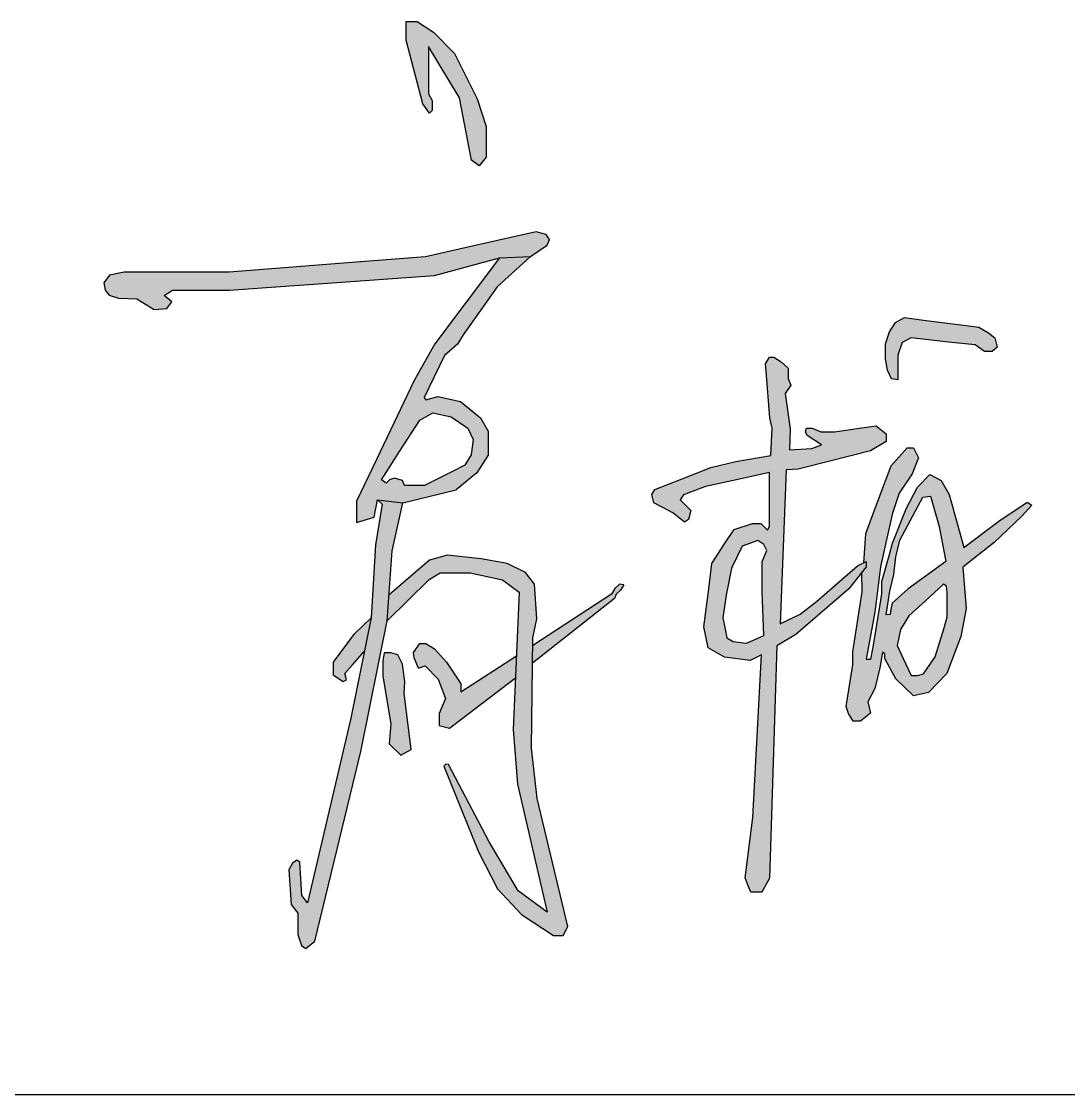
# Model space of a CAD drawing. Extents: x -417156 to 1571408, y 205758 to 1045562.
# Drawn here: x 1388673 to 1390286, y 910331 to 911983 of the extents above; entities that cross this region are included whole.
import ezdxf

# ---------------------------------------------------------------- set-up
doc = ezdxf.new("R2010")
doc.units = 0
doc.header["$LTSCALE"] = 1000
doc.header["$MEASUREMENT"] = 0
doc.layers.get('0').update_dxf_attribs({"linetype": 'CONTINUOUS'})
doc.layers.add('PUB_TITLE', color=4, linetype='CONTINUOUS')

msp = doc.modelspace()

# ---------------------------------------------------------------- hatches: boundary and pattern name
h = msp.add_hatch(color=256)
h.paths.add_polyline_path([(1389307.9, 911966), (1389282.6, 911982.6), (1389265.6, 911982.6), (1389265.6, 911954), (1389291.2, 911855.8), (1389301.4, 911841.7), (1389305.7, 911845.5), (1389305.7, 911851), (1389305.7, 911861.2), (1389300.2, 911871), (1389300.2, 911891.9), (1389300.2, 911943.9), (1389347.6, 911865.2), (1389366.3, 911769.4), (1389377.8, 911760.4), (1389388.6, 911773.8), (1389388.6, 911821.2), (1389374.9, 911863.5), (1389339.9, 911933.5)])
h.paths.add_polyline_path([(1389409.2, 911618.9), (1389457.1, 911620.9), (1389482.5, 911638.6), (1389486.5, 911647.3), (1389481.1, 911654.7), (1389465.7, 911659.1), (1389406.3, 911645.5), (1389358.6, 911634.6), (1389295.6, 911620.2), (1389169.1, 911610.4), (1388993.2, 911596.7), (1388831.3, 911596.7), (1388808.6, 911592.1), (1388800.2, 911580.6), (1388802.1, 911568.9), (1388808.4, 911561.6), (1388822.8, 911556.9), (1388850.6, 911555.7), (1388877.6, 911539.5), (1388897.1, 911540.9), (1388904.7, 911551.4), (1388892.8, 911560.9), (1388905.7, 911568.9), (1388993.7, 911568.9), (1389079.3, 911575.1), (1389137.1, 911579.3), (1389309.4, 911591.7)])
h.paths.add_polyline_path([(1389324.5, 911468.6), (1389332.1, 911475), (1389344.7, 911485.8), (1389353.1, 911500.2), (1389405.9, 911574.1), (1389457.1, 911620.9), (1389409.2, 911618.9), (1389309.8, 911486.3), (1389277.9, 911430.3), (1389220.3, 911309.6), (1389189.2, 911244.4), (1389189.2, 911211.5), (1389216.1, 911219.6), (1389221.6, 911246.2), (1389260.5, 911241.8), (1389342.4, 911261.9), (1389374.2, 911288.1), (1389391.6, 911315), (1389391.6, 911352.2), (1389380, 911372.5), (1389349.4, 911397.8), (1389314.4, 911405.7), (1389295.8, 911400.3), (1389293.3, 911403.7)])
h.paths.add_polyline_path([(1389306.6, 911380.5), (1389335, 911374.3), (1389360.7, 911356.7), (1389368.9, 911339.3), (1389365.5, 911315.5), (1389356.1, 911299.7), (1389335.7, 911289.5), (1389314.2, 911278.8), (1389294, 911268.7), (1389262.8, 911268.7), (1389259.9, 911276.1), (1389247.5, 911279.8), (1389240.1, 911277.2), (1389234.8, 911272.3), (1389227.5, 911277), (1389255.4, 911320.7), (1389286.5, 911369.2)], flags=16)
h.paths.add_polyline_path([(1389244.2, 911167.8), (1389260.5, 911241.8), (1389221.6, 911246.2), (1389228.4, 911239.8), (1389218.3, 911177.4), (1389211.5, 911064.7), (1389180.4, 910910.6), (1389113.8, 910626.5), (1389104.9, 910637.5), (1389101.9, 910688.9), (1389097.1, 910692.1), (1389090.3, 910687.3), (1389085.1, 910677), (1389088.6, 910623.7), (1389098.7, 910610.5), (1389098.7, 910577.7), (1389104.6, 910560.4), (1389111.1, 910556), (1389124.8, 910567.2), (1389195.6, 910859.2), (1389236.2, 911060)])
h.paths.add_polyline_path([(1389421.3, 911148.4), (1389380.9, 911155.7), (1389328.8, 911161.1), (1389301.4, 911153.8), (1389239.2, 911100.3), (1389236.2, 911060), (1389301.2, 911124), (1389317.7, 911133.9), (1389364.2, 911133.9), (1389413.8, 911123.1), (1389439.7, 911104.4), (1389430.2, 910892.9), (1389436.8, 910808.7), (1389482.6, 910612.1), (1389438, 910644.6), (1389393.4, 910720.4), (1389330.8, 910839.3), (1389326.9, 910839.5), (1389323.4, 910836.4), (1389377.2, 910704.9), (1389406.1, 910647.8), (1389443, 910608.1), (1389492.7, 910575.8), (1389507.1, 910575.8), (1389514.6, 910589.7), (1389467.3, 910786.9), (1389458.7, 910864.3), (1389460.8, 911034), (1389466.8, 911063.1), (1389463, 911116.6), (1389449.5, 911134.5)])
h.paths.add_polyline_path([(1389211.5, 911064.7), (1389186.2, 911040), (1389153.9, 910996.4), (1389153.9, 910976.4), (1389168.6, 910967.1), (1389173.9, 910969.5), (1389171.1, 910979.2), (1389183.1, 910992.7), (1389201.1, 911013)], flags=17)
h.paths.add_polyline_path([(1389433.8, 910972.5), (1389435.3, 911006.6), (1389349.5, 910950.9), (1389349.5, 910963.3), (1389343.9, 910972.1), (1389327.9, 910996.8), (1389309.1, 911017.3), (1389296.1, 911025.2), (1389286.5, 911025.2), (1389277.1, 911011.3), (1389278, 911003.1), (1389284.4, 910987.6), (1389294.7, 910991), (1389314.9, 910970.4), (1389326.2, 910940.7), (1389316.2, 910917.4), (1389316.2, 910899.3), (1389332.3, 910895)], flags=17)
h.paths.add_polyline_path([(1389262.3, 910948.9), (1389263.7, 910966.3), (1389259.7, 910993.4), (1389252.9, 911008), (1389242.1, 911011), (1389231.7, 911011), (1389229.6, 910998.6), (1389229.6, 910975), (1389241.9, 910901.7), (1389239.3, 910871.2), (1389257.5, 910853.6), (1389273.1, 910862.1)])
h.paths.add_polyline_path([(1389586.6, 911094.4), (1389588.8, 911101.2), (1389595.7, 911107.5), (1389600.7, 911115.7), (1389594.1, 911116.6), (1389586.8, 911109.9), (1389581.6, 911101.3), (1389460.7, 911022.2), (1389460.3, 910995)])
for color, points in [(250, [(1389307.9, 911966), (1389282.6, 911982.6), (1389265.6, 911982.6), (1389265.6, 911954), (1389291.2, 911855.8), (1389301.4, 911841.7), (1389305.7, 911845.5), (1389305.7, 911851), (1389305.7, 911861.2), (1389300.2, 911871), (1389300.2, 911891.9), (1389300.2, 911943.9), (1389347.6, 911865.2), (1389366.3, 911769.4), (1389377.8, 911760.4), (1389388.6, 911773.8), (1389388.6, 911821.2), (1389374.9, 911863.5), (1389339.9, 911933.5)]), (256, [(1388800.2, 911580.6), (1388802.1, 911568.9), (1388808.4, 911561.6), (1388822.8, 911556.9), (1388850.6, 911555.7), (1388877.6, 911539.5), (1388897.1, 911540.9), (1388904.7, 911551.4), (1388892.8, 911560.9), (1388905.7, 911568.9), (1388993.7, 911568.9), (1389079.3, 911575.1), (1389137.1, 911579.3), (1389309.4, 911591.7), (1389409.2, 911618.9), (1389457.1, 911620.9), (1389482.5, 911638.6), (1389486.5, 911647.3), (1389481.1, 911654.7), (1389465.7, 911659.1), (1389406.3, 911645.5), (1389358.6, 911634.6), (1389295.6, 911620.2), (1389169.1, 911610.4), (1388993.2, 911596.7), (1388831.3, 911596.7), (1388808.6, 911592.1)]), (250, [(1390162.1, 911503.6), (1390147.5, 911512), (1390124, 911515.1), (1390062.4, 911523.1), (1390032.9, 911527), (1390018.9, 911519.6), (1390009.9, 911504.9), (1390003.9, 911486.7), (1390003.9, 911463.4), (1390007, 911446.1), (1390013, 911432.9), (1390022.6, 911431.3), (1390022.6, 911451.6), (1390022.6, 911468.9), (1390029.3, 911488.6), (1390043.1, 911495.6), (1390100.7, 911489.3), (1390141.8, 911484.8), (1390156, 911474.9), (1390167.7, 911474.9), (1390175.5, 911481.5), (1390172.2, 911495.6)]), (256, [(1390003.9, 911463.4), (1390007, 911446.1), (1390013, 911432.9), (1390022.6, 911431.3), (1390022.6, 911451.6), (1390022.6, 911468.9), (1390029.3, 911488.6), (1390043.1, 911495.6), (1390100.7, 911489.3), (1390141.8, 911484.8), (1390156, 911474.9), (1390167.7, 911474.9), (1390175.5, 911481.5), (1390172.2, 911495.6), (1390162.1, 911503.6), (1390147.5, 911512), (1390124, 911515.1), (1390062.4, 911523.1), (1390032.9, 911527), (1390018.9, 911519.6), (1390009.9, 911504.9), (1390003.9, 911486.7)]), (256, [(1389460.7, 911022.2), (1389460.3, 910995), (1389586.6, 911094.4), (1389588.8, 911101.2), (1389595.7, 911107.5), (1389600.7, 911115.7), (1389594.1, 911116.6), (1389586.8, 911109.9), (1389581.6, 911101.3)])]:
    msp.add_hatch(color=color).paths.add_polyline_path(points)
h = msp.add_hatch(color=256)
h.paths.add_polyline_path([(1389849.1, 911410), (1389858.1, 911422.8), (1389853.6, 911433.3), (1389853.7, 911449.2), (1389842.8, 911458.8), (1389831.9, 911465.8), (1389824.9, 911465.8), (1389819, 911455.7), (1389819.9, 911444.7), (1389825.5, 911372.7), (1389829.4, 911356.9), (1389827.2, 911314.8), (1389773.2, 911305.6), (1389734.8, 911296), (1389690.6, 911278.9), (1389648.6, 911262.6), (1389643.9, 911254.5), (1389647.1, 911241.8), (1389659.6, 911235.4), (1389676.4, 911226.7), (1389694, 911212.3), (1389700.1, 911216.4), (1389703.7, 911229.9), (1389687.6, 911246.6), (1389692.4, 911254.2), (1389726.4, 911267), (1389767.2, 911275.9), (1389825.1, 911288.5), (1389825.1, 911205.4), (1389822.1, 911199.9), (1389811.5, 911209.8), (1389798.8, 911209.8), (1389770.4, 911201), (1389755.8, 911178.5), (1389736.4, 911148.3), (1389731.4, 911109.5), (1389723.9, 911050.8), (1389730.4, 911018.9), (1389755.8, 911004.1), (1389795.2, 910999), (1389812.7, 911007.8), (1389799.6, 910757.4), (1389787.7, 910664.6), (1389792.4, 910652.4), (1389796.1, 910642.5), (1389813.4, 910642.5), (1389824.9, 910664.4), (1389827, 910728.7), (1389836.5, 911021.6), (1389865.4, 911039.3), (1389947, 911109.6), (1389973.9, 911143.5), (1389974, 911151.5), (1389960.6, 911145.1), (1389897.6, 911090), (1389872.3, 911070.4), (1389841.5, 911055.5), (1389850.9, 911292.4), (1389869.4, 911293.9), (1389918.1, 911306.2), (1389980.6, 911322.1), (1390004.8, 911336.2), (1390004.8, 911347.9), (1389989.1, 911360.2), (1389963.5, 911356.6), (1389925.2, 911351.2), (1389904, 911351.2), (1389890.5, 911356.7), (1389882.2, 911356.7), (1389880.6, 911351.2), (1389883.3, 911345.2), (1389905.1, 911331.2), (1389890, 911325.7), (1389855.6, 911323.6), (1389856.9, 911355.9)])
h.paths.add_polyline_path([(1389806.9, 911183.8), (1389816.2, 911177.7), (1389821.1, 911168.4), (1389813.8, 911151.3), (1389813.8, 911105.4), (1389816.2, 911037.9), (1389795.6, 911028.7), (1389789, 911025.9), (1389769.1, 911028.7), (1389759.6, 911034), (1389756.9, 911047.2), (1389753.3, 911064.8), (1389758.5, 911099.7), (1389766.6, 911141.5), (1389782.9, 911174.9)], flags=16)
h.paths.add_polyline_path([(1390162.1, 911503.6), (1390147.5, 911512), (1390124, 911515.1), (1390062.4, 911523.1), (1390032.9, 911527), (1390018.9, 911519.6), (1390009.9, 911504.9), (1390003.9, 911486.7), (1390003.9, 911463.4), (1390007, 911446.1), (1390013, 911432.9), (1390022.6, 911431.3), (1390022.6, 911451.6), (1390022.6, 911468.9), (1390029.3, 911488.6), (1390043.1, 911495.6), (1390100.7, 911489.3), (1390141.8, 911484.8), (1390156, 911474.9), (1390167.7, 911474.9), (1390175.5, 911481.5), (1390172.2, 911495.6)])
h.paths.add_polyline_path([(1390014.3, 911226), (1390024.6, 911256.5), (1390044.8, 911286.5), (1390054.6, 911311.1), (1390047, 911326.7), (1390036.9, 911326.7), (1390011.9, 911298.1), (1389993.1, 911248.2), (1389972.7, 911194.2), (1389969.9, 911149.5), (1389974, 911151.5), (1389973.9, 911143.5), (1389967.2, 911135), (1389967.8, 911105), (1389953.5, 911012.5), (1389953.5, 910992.5), (1389943.1, 910928.4), (1389946.5, 910917.4), (1389953.9, 910906.1), (1389965.3, 910906.1), (1389980.6, 910918), (1389976.5, 910935.5), (1389987.5, 910955.9), (1389994.8, 910988.1), (1389998.9, 911012.2), (1390002.7, 911009.7), (1390002.7, 911002.6), (1390003.9, 911000.3), (1390019.4, 910971), (1390046.8, 910944.8), (1390069.8, 910950), (1390098.2, 910979.4), (1390119.6, 911036.1), (1390128.1, 911079.4), (1390122.7, 911142.8), (1390171, 911180.9), (1390213.4, 911221.4), (1390229.2, 911238.3), (1390221.9, 911243.1), (1390178.2, 911213.4), (1390124.3, 911173.2), (1390122.3, 911180.6), (1390101.9, 911254.6), (1390089.6, 911276.2), (1390072, 911285.4), (1390052.7, 911265.8), (1390035.6, 911232.8), (1390014.5, 911180), (1390009.6, 911162.3), (1389998.1, 911120.6), (1389998.1, 911101.9), (1389994.7, 911082.4), (1389984.7, 911019.7), (1389980.9, 911001.5), (1389974.1, 911001.5), (1389987.3, 911073.4), (1389996.2, 911143.6), (1390004.8, 911183)])
h.paths.add_polyline_path([(1390037.8, 911206.6), (1390049.9, 911229.3), (1390061.3, 911250.6), (1390073.2, 911252.1), (1390086.5, 911205.5), (1390096.7, 911151.6), (1390038.4, 911109.5), (1390013.8, 911087.3), (1390012.1, 911077.9), (1390010.7, 911069.9), (1390004.7, 911069.4), (1390010.2, 911105.9), (1390016.3, 911131.4), (1390019.8, 911158.9), (1390025.9, 911184.2)], flags=16)
h.paths.add_polyline_path([(1390093.1, 911116.5), (1390097.5, 911113.6), (1390098.8, 911103.4), (1390098.8, 911066.4), (1390093.8, 911049.7), (1390080.3, 911004.8), (1390062.2, 910978.8), (1390052.7, 910976.1), (1390043, 910976.1), (1390031, 911002.1), (1390021.8, 911022.1), (1390026.7, 911047), (1390039.4, 911068.1), (1390065.1, 911091.2)], flags=16)
h.paths.add_polyline_path([(1390524.5, 911722.6), (1390578.2, 911719.7), (1390603.3, 911713.4), (1390640.1, 911710.3), (1390668.7, 911707.8), (1390694.7, 911701.9), (1390739, 911697.3), (1390789.4, 911692.1), (1390852, 911692.1), (1390889, 911696), (1390903.7, 911690.3), (1390930.7, 911696), (1390940.3, 911699.5), (1390947.4, 911706.1), (1390947.4, 911713.8), (1390938.6, 911720.1), (1390930.8, 911722.8), (1390837.2, 911719.1), (1390816.6, 911718.3), (1390804.3, 911716.1), (1390657.3, 911735.6), (1390626.4, 911735.6), (1390587.6, 911747.4), (1390551.8, 911747.4), (1390527.7, 911750.1), (1390493.3, 911744.9), (1390466.8, 911734.9), (1390451.3, 911722.7), (1390437.8, 911720.9), (1390429, 911707.5), (1390422, 911696.9), (1390422, 911677.9), (1390428.4, 911668.1), (1390437.8, 911664), (1390449.5, 911666.9), (1390458.8, 911692.3), (1390476.9, 911706.5), (1390502.4, 911716.3)])
h.paths.add_polyline_path([(1390509.7, 911429.7), (1390492.4, 911447.7), (1390473.7, 911447.7), (1390468.2, 911440.1), (1390486.2, 911407.2), (1390495.2, 911394.8), (1390498.9, 911380.7), (1390504.9, 911370.2), (1390512.4, 911370.9), (1390518.2, 911376), (1390520.2, 911395)])
h.paths.add_polyline_path([(1390693.4, 911546.9), (1390707.3, 911549.5), (1390712.6, 911554.3), (1390712.9, 911560.7), (1390703.3, 911578.4), (1390691.3, 911584.7), (1390674.4, 911580), (1390666.2, 911566.5), (1390617.7, 911311.6), (1390604.4, 911172.7), (1390593.2, 911158), (1390593.2, 911136.4), (1390602, 911126.7), (1390614.5, 911130.6), (1390632.4, 911140.3), (1390661.4, 911162.1), (1390669.8, 911182.1), (1390693.6, 911212.8), (1390694.2, 911230.8), (1390701.7, 911239.2), (1390701.7, 911210.9), (1390698.4, 911181.9), (1390691.7, 911146.2), (1390688.5, 911065.8), (1390690.5, 910974.5), (1390679.3, 910979.5), (1390673.5, 910963.8), (1390684.7, 910942.7), (1390684.7, 910919.1), (1390688.3, 910902), (1390696.9, 910894.1), (1390699, 910888.1), (1390709.1, 910888.1), (1390717.6, 910891.8), (1390720.9, 910902.5), (1390720.4, 910939.1), (1390714.8, 910952.1), (1390714.8, 911008.4), (1390719.4, 911062), (1390717.6, 911139.9), (1390724.9, 911167.7), (1390726.6, 911174.3), (1390726.6, 911186.1), (1390729.2, 911220.3), (1390728.2, 911251.5), (1390737, 911287.7), (1390771, 911335.6), (1390812.4, 911382.9), (1390841.7, 911405.2), (1390854.6, 911418.4), (1390856.2, 911427.4), (1390853.9, 911439), (1390826.6, 911444.4), (1390799.7, 911444.4), (1390733.5, 911446.9), (1390704.8, 911436.3), (1390681.1, 911431.6), (1390665.9, 911431.6), (1390665.9, 911440.9)])
h.paths.add_polyline_path([(1390666.6, 911406.2), (1390714.8, 911405.4), (1390719.9, 911396.8), (1390725.2, 911396.8), (1390740.7, 911396.8), (1390729.6, 911409), (1390734.9, 911422.9), (1390805.7, 911419.4), (1390810, 911412.9), (1390787.8, 911387.8), (1390777.5, 911383.1), (1390761.8, 911367.7), (1390745.3, 911345), (1390741.3, 911345), (1390739.7, 911353.5), (1390745.8, 911360.8), (1390745.8, 911368.9), (1390733.2, 911377.5), (1390718.2, 911376.1), (1390712.4, 911361), (1390715, 911343.9), (1390711.7, 911293.3), (1390692.7, 911260.3), (1390662.1, 911207.2), (1390632.4, 911170.8), (1390626.6, 911172.4), (1390633.1, 911188.8), (1390632.2, 911211.3), (1390637.7, 911218), (1390638.2, 911238.5), (1390636.5, 911253.7), (1390645.2, 911263.8), (1390645.2, 911288.7), (1390647.8, 911325.1), (1390659.5, 911396.3)], flags=16)
h.paths.add_polyline_path([(1390502.5, 911171.3), (1390487.8, 911186.5), (1390487.8, 911202.9), (1390494.6, 911226.2), (1390496.7, 911228.8), (1390506.6, 911228.8), (1390510.9, 911239.7), (1390506.4, 911254.2), (1390498.9, 911258.7), (1390464.9, 911245.1), (1390459.8, 911229.3), (1390456.8, 911201.2), (1390460.6, 911178.2), (1390490.3, 911146.7), (1390509.3, 911136.5), (1390531.8, 911128.5), (1390559.7, 911118.6), (1390581.1, 911114.1), (1390578.7, 911105.2), (1390491.6, 910984.3), (1390452.4, 910929.9), (1390424.8, 910880.4), (1390393.4, 910824.3), (1390393.4, 910795.4), (1390399.8, 910776.2), (1390423.3, 910770.5), (1390464.1, 910770.5), (1390516, 910770.5), (1390561.6, 910770.5), (1390639.9, 910783.4), (1390666.1, 910787.8), (1390721.3, 910787.8), (1390793.9, 910787.8), (1390846.7, 910799.7), (1390899, 910799.7), (1390910.1, 910810.2), (1390915.7, 910815.6), (1390915.7, 910832.8), (1390890.9, 910832.8), (1390861.1, 910826.6), (1390818.8, 910826.6), (1390767.9, 910815.5), (1390736.4, 910818.9), (1390704.2, 910812.2), (1390660.1, 910816), (1390627.4, 910806.1), (1390558.9, 910795.9), (1390499.9, 910793.6), (1390467.6, 910797.4), (1390449.1, 910802.5), (1390430.8, 910798.5), (1390423, 910804.8), (1390423, 910820.3), (1390457.5, 910880.9), (1390493, 910943.1), (1390569.5, 911043.5), (1390595.7, 911088), (1390603.5, 911113.4), (1390595.1, 911126.5), (1390576.3, 911137.2), (1390561.2, 911145.9), (1390547.1, 911153.9), (1390525.2, 911153.9)])
h.paths.add_polyline_path([(1391080.5, 910877.2), (1391071.8, 910883.8), (1391061.2, 910883.8), (1391051.6, 910872.7), (1391051.6, 910861.6), (1391058.1, 910850.7), (1391070.7, 910850.7), (1391083.1, 910862.7)])
h = msp.add_hatch(color=250)
h.paths.add_polyline_path([(1389137.1, 911579.3), (1389309.4, 911591.7), (1389409.2, 911618.9), (1389457.1, 911620.9), (1389482.5, 911638.6), (1389486.5, 911647.3), (1389481.1, 911654.7), (1389465.7, 911659.1), (1389406.3, 911645.5), (1389358.6, 911634.6), (1389295.6, 911620.2), (1389169.1, 911610.4), (1388993.2, 911596.7), (1388831.3, 911596.7), (1388808.6, 911592.1), (1388800.2, 911580.6), (1388802.1, 911568.9), (1388808.4, 911561.6), (1388822.8, 911556.9), (1388850.6, 911555.7), (1388877.6, 911539.5), (1388897.1, 911540.9), (1388904.7, 911551.4), (1388892.8, 911560.9), (1388905.7, 911568.9), (1388993.7, 911568.9), (1389079.3, 911575.1)])
h.paths.add_polyline_path([(1389405.9, 911574.1), (1389457.1, 911620.9), (1389409.2, 911618.9), (1389309.8, 911486.3), (1389277.9, 911430.3), (1389220.3, 911309.6), (1389189.2, 911244.4), (1389189.2, 911211.5), (1389216.1, 911219.6), (1389221.6, 911246.2), (1389260.5, 911241.8), (1389342.4, 911261.9), (1389374.2, 911288.1), (1389391.6, 911315), (1389391.6, 911352.2), (1389380, 911372.5), (1389349.4, 911397.8), (1389314.4, 911405.7), (1389295.8, 911400.3), (1389293.3, 911403.7), (1389324.5, 911468.6), (1389332.1, 911475), (1389344.7, 911485.8), (1389353.1, 911500.2)])
h.paths.add_polyline_path([(1389335, 911374.3), (1389360.7, 911356.7), (1389368.9, 911339.3), (1389365.5, 911315.5), (1389356.1, 911299.7), (1389335.7, 911289.5), (1389314.2, 911278.8), (1389294, 911268.7), (1389262.8, 911268.7), (1389259.9, 911276.1), (1389247.5, 911279.8), (1389240.1, 911277.2), (1389234.8, 911272.3), (1389227.5, 911277), (1389255.4, 911320.7), (1389286.5, 911369.2), (1389306.6, 911380.5)], flags=16)
h.paths.add_polyline_path([(1389260.5, 911241.8), (1389221.6, 911246.2), (1389228.4, 911239.8), (1389218.3, 911177.4), (1389211.5, 911064.7), (1389180.4, 910910.6), (1389113.8, 910626.5), (1389104.9, 910637.5), (1389101.9, 910688.9), (1389097.1, 910692.1), (1389090.3, 910687.3), (1389085.1, 910677), (1389088.6, 910623.7), (1389098.7, 910610.5), (1389098.7, 910577.7), (1389104.6, 910560.4), (1389111.1, 910556), (1389124.8, 910567.2), (1389195.6, 910859.2), (1389236.2, 911060), (1389244.2, 911167.8)])
h.paths.add_polyline_path([(1389211.5, 911064.7), (1389186.2, 911040), (1389153.9, 910996.4), (1389153.9, 910976.4), (1389168.6, 910967.1), (1389173.9, 910969.5), (1389171.1, 910979.2), (1389183.1, 910992.7), (1389201.1, 911013)], flags=17)
h.paths.add_polyline_path([(1389421.3, 911148.4), (1389380.9, 911155.7), (1389328.8, 911161.1), (1389301.4, 911153.8), (1389239.2, 911100.3), (1389236.2, 911060), (1389301.2, 911124), (1389317.7, 911133.9), (1389364.2, 911133.9), (1389413.8, 911123.1), (1389439.7, 911104.4), (1389430.2, 910892.9), (1389436.8, 910808.7), (1389482.6, 910612.1), (1389438, 910644.6), (1389393.4, 910720.4), (1389330.8, 910839.3), (1389326.9, 910839.5), (1389323.4, 910836.4), (1389377.2, 910704.9), (1389406.1, 910647.8), (1389443, 910608.1), (1389492.7, 910575.8), (1389507.1, 910575.8), (1389514.6, 910589.7), (1389467.3, 910786.9), (1389458.7, 910864.3), (1389460.8, 911034), (1389466.8, 911063.1), (1389463, 911116.6), (1389449.5, 911134.5)])
h.paths.add_polyline_path([(1389343.9, 910972.1), (1389327.9, 910996.8), (1389309.1, 911017.3), (1389296.1, 911025.2), (1389286.5, 911025.2), (1389277.1, 911011.3), (1389278, 911003.1), (1389284.4, 910987.6), (1389294.7, 910991), (1389314.9, 910970.4), (1389326.2, 910940.7), (1389316.2, 910917.4), (1389316.2, 910899.3), (1389332.3, 910895), (1389433.8, 910972.5), (1389435.3, 911006.6), (1389349.5, 910950.9), (1389349.5, 910963.3)], flags=17)
h.paths.add_polyline_path([(1389586.6, 911094.4), (1389588.8, 911101.2), (1389595.7, 911107.5), (1389600.7, 911115.7), (1389594.1, 911116.6), (1389586.8, 911109.9), (1389581.6, 911101.3), (1389460.7, 911022.2), (1389460.3, 910995)])
h.paths.add_polyline_path([(1389263.7, 910966.3), (1389259.7, 910993.4), (1389252.9, 911008), (1389242.1, 911011), (1389231.7, 911011), (1389229.6, 910998.6), (1389229.6, 910975), (1389241.9, 910901.7), (1389239.3, 910871.2), (1389257.5, 910853.6), (1389273.1, 910862.1), (1389262.3, 910948.9)])
h = msp.add_hatch(color=256)
h.paths.add_polyline_path([(1389293.3, 911403.7), (1389324.5, 911468.6), (1389332.1, 911475), (1389344.7, 911485.8), (1389353.1, 911500.2), (1389405.9, 911574.1), (1389457.1, 911620.9), (1389409.2, 911618.9), (1389309.8, 911486.3), (1389277.9, 911430.3), (1389220.3, 911309.6), (1389189.2, 911244.4), (1389189.2, 911211.5), (1389216.1, 911219.6), (1389221.6, 911246.2), (1389260.5, 911241.8), (1389342.4, 911261.9), (1389374.2, 911288.1), (1389391.6, 911315), (1389391.6, 911352.2), (1389380, 911372.5), (1389349.4, 911397.8), (1389314.4, 911405.7), (1389295.8, 911400.3)])
h.paths.add_polyline_path([(1389306.6, 911380.5), (1389335, 911374.3), (1389360.7, 911356.7), (1389368.9, 911339.3), (1389365.5, 911315.5), (1389356.1, 911299.7), (1389335.7, 911289.5), (1389314.2, 911278.8), (1389294, 911268.7), (1389262.8, 911268.7), (1389259.9, 911276.1), (1389247.5, 911279.8), (1389240.1, 911277.2), (1389234.8, 911272.3), (1389227.5, 911277), (1389255.4, 911320.7), (1389286.5, 911369.2)], flags=16)
h.paths.add_polyline_path([(1389260.5, 911241.8), (1389221.6, 911246.2), (1389228.4, 911239.8), (1389218.3, 911177.4), (1389211.5, 911064.7), (1389180.4, 910910.6), (1389113.8, 910626.5), (1389104.9, 910637.5), (1389101.9, 910688.9), (1389097.1, 910692.1), (1389090.3, 910687.3), (1389085.1, 910677), (1389088.6, 910623.7), (1389098.7, 910610.5), (1389098.7, 910577.7), (1389104.6, 910560.4), (1389111.1, 910556), (1389124.8, 910567.2), (1389195.6, 910859.2), (1389236.2, 911060), (1389244.2, 911167.8)])
h.paths.add_polyline_path([(1389301.2, 911124), (1389317.7, 911133.9), (1389364.2, 911133.9), (1389413.8, 911123.1), (1389439.7, 911104.4), (1389430.2, 910892.9), (1389436.8, 910808.7), (1389482.6, 910612.1), (1389438, 910644.6), (1389393.4, 910720.4), (1389330.8, 910839.3), (1389326.9, 910839.5), (1389323.4, 910836.4), (1389377.2, 910704.9), (1389406.1, 910647.8), (1389443, 910608.1), (1389492.7, 910575.8), (1389507.1, 910575.8), (1389514.6, 910589.7), (1389467.3, 910786.9), (1389458.7, 910864.3), (1389460.8, 911034), (1389466.8, 911063.1), (1389463, 911116.6), (1389449.5, 911134.5), (1389421.3, 911148.4), (1389380.9, 911155.7), (1389328.8, 911161.1), (1389301.4, 911153.8), (1389239.2, 911100.3), (1389236.2, 911060)])
h.paths.add_polyline_path([(1389211.5, 911064.7), (1389186.2, 911040), (1389153.9, 910996.4), (1389153.9, 910976.4), (1389168.6, 910967.1), (1389173.9, 910969.5), (1389171.1, 910979.2), (1389183.1, 910992.7), (1389201.1, 911013)], flags=17)
h.paths.add_polyline_path([(1389262.3, 910948.9), (1389263.7, 910966.3), (1389259.7, 910993.4), (1389252.9, 911008), (1389242.1, 911011), (1389231.7, 911011), (1389229.6, 910998.6), (1389229.6, 910975), (1389241.9, 910901.7), (1389239.3, 910871.2), (1389257.5, 910853.6), (1389273.1, 910862.1)])
h.paths.add_polyline_path([(1389433.8, 910972.5), (1389435.3, 911006.6), (1389349.5, 910950.9), (1389349.5, 910963.3), (1389343.9, 910972.1), (1389327.9, 910996.8), (1389309.1, 911017.3), (1389296.1, 911025.2), (1389286.5, 911025.2), (1389277.1, 911011.3), (1389278, 911003.1), (1389284.4, 910987.6), (1389294.7, 910991), (1389314.9, 910970.4), (1389326.2, 910940.7), (1389316.2, 910917.4), (1389316.2, 910899.3), (1389332.3, 910895)], flags=17)
h = msp.add_hatch(color=256)
h.paths.add_polyline_path([(1390003.9, 911463.4), (1390007, 911446.1), (1390013, 911432.9), (1390022.6, 911431.3), (1390022.6, 911451.6), (1390022.6, 911468.9), (1390029.3, 911488.6), (1390043.1, 911495.6), (1390100.7, 911489.3), (1390141.8, 911484.8), (1390156, 911474.9), (1390167.7, 911474.9), (1390175.5, 911481.5), (1390172.2, 911495.6), (1390162.1, 911503.6), (1390147.5, 911512), (1390124, 911515.1), (1390062.4, 911523.1), (1390032.9, 911527), (1390018.9, 911519.6), (1390009.9, 911504.9), (1390003.9, 911486.7)])
h.paths.add_polyline_path([(1389953.5, 910992.5), (1389943.1, 910928.4), (1389946.5, 910917.4), (1389953.9, 910906.1), (1389965.3, 910906.1), (1389980.6, 910918), (1389976.5, 910935.5), (1389987.5, 910955.9), (1389994.8, 910988.1), (1389998.9, 911012.2), (1390002.7, 911009.7), (1390002.7, 911002.6), (1390003.9, 911000.3), (1390019.4, 910971), (1390046.8, 910944.8), (1390069.8, 910950), (1390098.2, 910979.4), (1390119.6, 911036.1), (1390128.1, 911079.4), (1390122.7, 911142.8), (1390171, 911180.9), (1390213.4, 911221.4), (1390229.2, 911238.3), (1390221.9, 911243.1), (1390178.2, 911213.4), (1390124.3, 911173.2), (1390122.3, 911180.6), (1390101.9, 911254.6), (1390089.6, 911276.2), (1390072, 911285.4), (1390052.7, 911265.8), (1390035.6, 911232.8), (1390014.5, 911180), (1390009.6, 911162.3), (1389998.1, 911120.6), (1389998.1, 911101.9), (1389994.7, 911082.4), (1389984.7, 911019.7), (1389980.9, 911001.5), (1389974.1, 911001.5), (1389987.3, 911073.4), (1389996.2, 911143.6), (1390004.8, 911183), (1390014.3, 911226), (1390024.6, 911256.5), (1390044.8, 911286.5), (1390054.6, 911311.1), (1390047, 911326.7), (1390036.9, 911326.7), (1390011.9, 911298.1), (1389993.1, 911248.2), (1389972.7, 911194.2), (1389969.9, 911149.5), (1389974, 911151.5), (1389973.9, 911143.5), (1389967.2, 911135), (1389967.8, 911105), (1389953.5, 911012.5)])
h.paths.add_polyline_path([(1390004.7, 911069.4), (1390010.2, 911105.9), (1390016.3, 911131.4), (1390019.8, 911158.9), (1390025.9, 911184.2), (1390037.8, 911206.6), (1390049.9, 911229.3), (1390061.3, 911250.6), (1390073.2, 911252.1), (1390086.5, 911205.5), (1390096.7, 911151.6), (1390038.4, 911109.5), (1390013.8, 911087.3), (1390012.1, 911077.9), (1390010.7, 911069.9)], flags=16)
h.paths.add_polyline_path([(1390021.8, 911022.1), (1390026.7, 911047), (1390039.4, 911068.1), (1390065.1, 911091.2), (1390096.7, 911119.6), (1390098.8, 911103.4), (1390098.8, 911066.4), (1390093.8, 911049.7), (1390080.3, 911004.8), (1390060.3, 910976.1), (1390043, 910976.1), (1390031, 911002.1)], flags=16)
h = msp.add_hatch(color=250)
h.paths.add_polyline_path([(1389849.1, 911410), (1389858.1, 911422.8), (1389853.6, 911433.3), (1389853.7, 911449.2), (1389842.8, 911458.8), (1389831.9, 911465.8), (1389824.9, 911465.8), (1389819, 911455.7), (1389819.9, 911444.7), (1389825.5, 911372.7), (1389829.4, 911356.9), (1389827.2, 911314.8), (1389773.2, 911305.6), (1389734.8, 911296), (1389690.6, 911278.9), (1389648.6, 911262.6), (1389643.9, 911254.5), (1389647.1, 911241.8), (1389659.6, 911235.4), (1389676.4, 911226.7), (1389694, 911212.3), (1389700.1, 911216.4), (1389703.7, 911229.9), (1389687.6, 911246.6), (1389692.4, 911254.2), (1389726.4, 911267), (1389767.2, 911275.9), (1389825.1, 911288.5), (1389825.1, 911205.4), (1389822.1, 911199.9), (1389811.5, 911209.8), (1389798.8, 911209.8), (1389770.4, 911201), (1389755.8, 911178.5), (1389736.4, 911148.3), (1389731.4, 911109.5), (1389723.9, 911050.8), (1389730.4, 911018.9), (1389755.8, 911004.1), (1389795.2, 910999), (1389812.7, 911007.8), (1389799.6, 910757.4), (1389787.7, 910664.6), (1389792.4, 910652.4), (1389796.1, 910642.5), (1389813.4, 910642.5), (1389824.9, 910664.4), (1389827, 910728.7), (1389836.5, 911021.6), (1389865.4, 911039.3), (1389947, 911109.6), (1389973.9, 911143.5), (1389974, 911151.5), (1389960.6, 911145.1), (1389897.6, 911090), (1389872.3, 911070.4), (1389841.5, 911055.5), (1389850.9, 911292.4), (1389869.4, 911293.9), (1389918.1, 911306.2), (1389980.6, 911322.1), (1390004.8, 911336.2), (1390004.8, 911347.9), (1389989.1, 911360.2), (1389963.5, 911356.6), (1389925.2, 911351.2), (1389904, 911351.2), (1389890.5, 911356.7), (1389882.2, 911356.7), (1389880.6, 911351.2), (1389883.3, 911345.2), (1389905.1, 911331.2), (1389890, 911325.7), (1389855.6, 911323.6), (1389856.9, 911355.9)])
h.paths.add_polyline_path([(1389806.9, 911183.8), (1389816.2, 911177.7), (1389821.1, 911168.4), (1389813.8, 911151.3), (1389813.8, 911105.4), (1389816.2, 911037.9), (1389795.6, 911028.7), (1389789, 911025.9), (1389769.1, 911028.7), (1389759.6, 911034), (1389756.9, 911047.2), (1389753.3, 911064.8), (1389758.5, 911099.7), (1389766.6, 911141.5), (1389782.9, 911174.9)], flags=16)
h = msp.add_hatch(color=250)
h.paths.add_polyline_path([(1390014.3, 911226), (1390024.6, 911256.5), (1390044.8, 911286.5), (1390054.6, 911311.1), (1390047, 911326.7), (1390036.9, 911326.7), (1390011.9, 911298.1), (1389993.1, 911248.2), (1389972.7, 911194.2), (1389969.9, 911149.5), (1389974, 911151.5), (1389973.9, 911143.5), (1389967.2, 911135), (1389967.8, 911105), (1389953.5, 911012.5), (1389953.5, 910992.5), (1389943.1, 910928.4), (1389946.5, 910917.4), (1389953.9, 910906.1), (1389965.3, 910906.1), (1389980.6, 910918), (1389976.5, 910935.5), (1389987.5, 910955.9), (1389994.8, 910988.1), (1389998.9, 911012.2), (1390002.7, 911009.7), (1390002.7, 911002.6), (1390003.9, 911000.3), (1390019.4, 910971), (1390046.8, 910944.8), (1390069.8, 910950), (1390098.2, 910979.4), (1390119.6, 911036.1), (1390128.1, 911079.4), (1390122.7, 911142.8), (1390171, 911180.9), (1390213.4, 911221.4), (1390229.2, 911238.3), (1390221.9, 911243.1), (1390178.2, 911213.4), (1390124.3, 911173.2), (1390122.3, 911180.6), (1390101.9, 911254.6), (1390089.6, 911276.2), (1390072, 911285.4), (1390052.7, 911265.8), (1390035.6, 911232.8), (1390014.5, 911180), (1390009.6, 911162.3), (1389998.1, 911120.6), (1389998.1, 911101.9), (1389994.7, 911082.4), (1389984.7, 911019.7), (1389980.9, 911001.5), (1389974.1, 911001.5), (1389987.3, 911073.4), (1389996.2, 911143.6), (1390004.8, 911183)])
h.paths.add_polyline_path([(1390037.8, 911206.6), (1390049.9, 911229.3), (1390061.3, 911250.6), (1390073.2, 911252.1), (1390086.5, 911205.5), (1390096.7, 911151.6), (1390038.4, 911109.5), (1390013.8, 911087.3), (1390012.1, 911077.9), (1390010.7, 911069.9), (1390004.7, 911069.4), (1390010.2, 911105.9), (1390016.3, 911131.4), (1390019.8, 911158.9), (1390025.9, 911184.2)], flags=16)
h.paths.add_polyline_path([(1390093.1, 911116.5), (1390097.5, 911113.6), (1390098.8, 911103.4), (1390098.8, 911066.4), (1390093.8, 911049.7), (1390080.3, 911004.8), (1390062.2, 910978.8), (1390052.7, 910976.1), (1390043, 910976.1), (1390031, 911002.1), (1390021.8, 911022.1), (1390026.7, 911047), (1390039.4, 911068.1), (1390065.1, 911091.2)], flags=16)

# ---------------------------------------------------------------- linework, layer by layer
for p, q in [((1389265.6, 911954), (1389265.6, 911982.6)), ((1389265.6, 911982.6), (1389282.6, 911982.6)), ((1389282.6, 911982.6), (1389307.9, 911966)), ((1389291.2, 911855.8), (1389265.6, 911954)), ((1389307.9, 911966), (1389339.9, 911933.5)), ((1389347.6, 911865.2), (1389300.2, 911943.9)), ((1389300.2, 911943.9), (1389300.2, 911891.9)), ((1389339.9, 911933.5), (1389374.9, 911863.5)), ((1389300.2, 911891.9), (1389300.2, 911871)), ((1389300.2, 911871), (1389305.7, 911861.2)), ((1389301.4, 911841.7), (1389291.2, 911855.8)), ((1389305.7, 911861.2), (1389305.7, 911851)), ((1389366.3, 911769.4), (1389347.6, 911865.2)), ((1389374.9, 911863.5), (1389388.6, 911821.2)), ((1389305.7, 911845.5), (1389301.4, 911841.7)), ((1389305.7, 911851), (1389305.7, 911845.5)), ((1389388.6, 911821.2), (1389388.6, 911773.8)), ((1389388.6, 911773.8), (1389377.8, 911760.4)), ((1389377.8, 911760.4), (1389366.3, 911769.4)), ((1389465.7, 911659.1), (1389406.3, 911645.5)), ((1389481.1, 911654.7), (1389465.7, 911659.1)), ((1389486.5, 911647.3), (1389481.1, 911654.7)), ((1389406.3, 911645.5), (1389358.6, 911634.6)), ((1389457.1, 911620.9), (1389482.5, 911638.6)), ((1389482.5, 911638.6), (1389486.5, 911647.3)), ((1389358.6, 911634.6), (1389295.6, 911620.2)), ((1389169.1, 911610.4), (1388993.2, 911596.7)), ((1389295.6, 911620.2), (1389169.1, 911610.4)), ((1389309.4, 911591.7), (1389409.2, 911618.9)), ((1389409.2, 911618.9), (1389309.8, 911486.3)), ((1389457.1, 911620.9), (1389405.9, 911574.1)), ((1389409.2, 911618.9), (1389457.1, 911620.9)), ((1388808.6, 911592.1), (1388800.2, 911580.6)), ((1388831.3, 911596.7), (1388808.6, 911592.1)), ((1388993.2, 911596.7), (1388831.3, 911596.7)), ((1389137.1, 911579.3), (1389309.4, 911591.7)), ((1388800.2, 911580.6), (1388802.1, 911568.9)), ((1388993.7, 911568.9), (1389079.3, 911575.1)), ((1389079.3, 911575.1), (1389137.1, 911579.3)), ((1389405.9, 911574.1), (1389353.1, 911500.2)), ((1388802.1, 911568.9), (1388808.4, 911561.6)), ((1388808.4, 911561.6), (1388822.8, 911556.9)), ((1388822.8, 911556.9), (1388850.6, 911555.7)), ((1388850.6, 911555.7), (1388877.6, 911539.5)), ((1388892.8, 911560.9), (1388905.7, 911568.9)), ((1388904.7, 911551.4), (1388892.8, 911560.9)), ((1388905.7, 911568.9), (1388993.7, 911568.9)), ((1388877.6, 911539.5), (1388897.1, 911540.9)), ((1388897.1, 911540.9), (1388904.7, 911551.4)), ((1390018.9, 911519.6), (1390032.9, 911527)), ((1390032.9, 911527), (1390062.4, 911523.1)), ((1390062.4, 911523.1), (1390124, 911515.1)), ((1390009.9, 911504.9), (1390018.9, 911519.6)), ((1390124, 911515.1), (1390147.5, 911512)), ((1390147.5, 911512), (1390162.1, 911503.6)), ((1389353.1, 911500.2), (1389344.7, 911485.8)), ((1390003.9, 911486.7), (1390009.9, 911504.9)), ((1390043.1, 911495.6), (1390029.3, 911488.6)), ((1390100.7, 911489.3), (1390043.1, 911495.6)), ((1390162.1, 911503.6), (1390172.2, 911495.6)), ((1390172.2, 911495.6), (1390175.5, 911481.5)), ((1389309.8, 911486.3), (1389277.9, 911430.3)), ((1389332.1, 911475), (1389324.5, 911468.6)), ((1389344.7, 911485.8), (1389332.1, 911475)), ((1390003.9, 911463.4), (1390003.9, 911486.7)), ((1390029.3, 911488.6), (1390022.6, 911468.9)), ((1390141.8, 911484.8), (1390100.7, 911489.3)), ((1390156, 911474.9), (1390141.8, 911484.8)), ((1390167.7, 911474.9), (1390156, 911474.9)), ((1390175.5, 911481.5), (1390167.7, 911474.9)), ((1389324.5, 911468.6), (1389293.3, 911403.7)), ((1389819, 911455.7), (1389824.9, 911465.8)), ((1389824.9, 911465.8), (1389831.9, 911465.8)), ((1389831.9, 911465.8), (1389842.8, 911458.8)), ((1389842.8, 911458.8), (1389853.7, 911449.2)), ((1390007, 911446.1), (1390003.9, 911463.4)), ((1390022.6, 911468.9), (1390022.6, 911451.6)), ((1389819.9, 911444.7), (1389819, 911455.7)), ((1389825.5, 911372.7), (1389819.9, 911444.7)), ((1389853.7, 911449.2), (1389853.6, 911433.3)), ((1390013, 911432.9), (1390007, 911446.1)), ((1390022.6, 911451.6), (1390022.6, 911431.3)), ((1389277.9, 911430.3), (1389220.3, 911309.6)), ((1389853.6, 911433.3), (1389858.1, 911422.8)), ((1390022.6, 911431.3), (1390013, 911432.9)), ((1389858.1, 911422.8), (1389849.1, 911410)), ((1389849.1, 911410), (1389856.9, 911355.9)), ((1389293.3, 911403.7), (1389295.8, 911400.3)), ((1389295.8, 911400.3), (1389314.4, 911405.7)), ((1389314.4, 911405.7), (1389349.4, 911397.8)), ((1389349.4, 911397.8), (1389380, 911372.5)), ((1389286.5, 911369.2), (1389306.6, 911380.5)), ((1389306.6, 911380.5), (1389335, 911374.3)), ((1389335, 911374.3), (1389360.7, 911356.7)), ((1389255.4, 911320.7), (1389286.5, 911369.2)), ((1389380, 911372.5), (1389391.6, 911352.2)), ((1389829.4, 911356.9), (1389825.5, 911372.7)), ((1389963.5, 911356.6), (1389989.1, 911360.2)), ((1389989.1, 911360.2), (1390004.8, 911347.9)), ((1389360.7, 911356.7), (1389368.9, 911339.3)), ((1389391.6, 911352.2), (1389391.6, 911315)), ((1389827.2, 911314.8), (1389829.4, 911356.9)), ((1389856.9, 911355.9), (1389855.6, 911323.6)), ((1389880.6, 911351.2), (1389882.2, 911356.7)), ((1389883.3, 911345.2), (1389880.6, 911351.2)), ((1389882.2, 911356.7), (1389890.5, 911356.7)), ((1389905.1, 911331.2), (1389883.3, 911345.2)), ((1389890.5, 911356.7), (1389904, 911351.2)), ((1389904, 911351.2), (1389925.2, 911351.2)), ((1389925.2, 911351.2), (1389963.5, 911356.6)), ((1390004.8, 911347.9), (1390004.8, 911336.2)), ((1389368.9, 911339.3), (1389365.5, 911315.5)), ((1389855.6, 911323.6), (1389890, 911325.7)), ((1389890, 911325.7), (1389905.1, 911331.2)), ((1390004.8, 911336.2), (1389980.6, 911322.1)), ((1390036.9, 911326.7), (1390011.9, 911298.1)), ((1390036.9, 911326.7), (1390047, 911326.7)), ((1390047, 911326.7), (1390054.6, 911311.1)), ((1389220.3, 911309.6), (1389189.2, 911244.4)), ((1389227.5, 911277), (1389255.4, 911320.7)), ((1389365.5, 911315.5), (1389356.1, 911299.7)), ((1389391.6, 911315), (1389374.2, 911288.1)), ((1389773.2, 911305.6), (1389827.2, 911314.8)), ((1389980.6, 911322.1), (1389918.1, 911306.2)), ((1390054.6, 911311.1), (1390044.8, 911286.5)), ((1389356.1, 911299.7), (1389335.7, 911289.5)), ((1389690.6, 911278.9), (1389734.8, 911296)), ((1389734.8, 911296), (1389773.2, 911305.6)), ((1389850.9, 911292.4), (1389841.5, 911055.5)), ((1389869.4, 911293.9), (1389850.9, 911292.4)), ((1389918.1, 911306.2), (1389869.4, 911293.9)), ((1390011.9, 911298.1), (1389993.1, 911248.2)), ((1389234.8, 911272.3), (1389227.5, 911277)), ((1389240.1, 911277.2), (1389234.8, 911272.3)), ((1389247.5, 911279.8), (1389240.1, 911277.2)), ((1389259.9, 911276.1), (1389247.5, 911279.8)), ((1389262.8, 911268.7), (1389259.9, 911276.1)), ((1389314.2, 911278.8), (1389294, 911268.7)), ((1389335.7, 911289.5), (1389314.2, 911278.8)), ((1389374.2, 911288.1), (1389342.4, 911261.9)), ((1389648.6, 911262.6), (1389690.6, 911278.9)), ((1389767.2, 911275.9), (1389726.4, 911267)), ((1389825.1, 911288.5), (1389767.2, 911275.9)), ((1389825.1, 911205.4), (1389825.1, 911288.5)), ((1390044.8, 911286.5), (1390024.6, 911256.5)), ((1390052.7, 911265.8), (1390072, 911285.4)), ((1390072, 911285.4), (1390089.6, 911276.2)), ((1390089.6, 911276.2), (1390101.9, 911254.6)), ((1389260.5, 911241.8), (1389342.4, 911261.9)), ((1389294, 911268.7), (1389262.8, 911268.7)), ((1389643.9, 911254.5), (1389648.6, 911262.6)), ((1389726.4, 911267), (1389692.4, 911254.2)), ((1390035.6, 911232.8), (1390052.7, 911265.8)), ((1389189.2, 911244.4), (1389189.2, 911211.5)), ((1389216.1, 911219.6), (1389221.6, 911246.2)), ((1389221.6, 911246.2), (1389260.5, 911241.8)), ((1389221.6, 911246.2), (1389228.4, 911239.8)), ((1389244.2, 911167.8), (1389260.5, 911241.8)), ((1389647.1, 911241.8), (1389643.9, 911254.5)), ((1389659.6, 911235.4), (1389647.1, 911241.8)), ((1389692.4, 911254.2), (1389687.6, 911246.6)), ((1389687.6, 911246.6), (1389703.7, 911229.9)), ((1389993.1, 911248.2), (1389972.7, 911194.2)), ((1390024.6, 911256.5), (1390014.3, 911226)), ((1390049.9, 911229.3), (1390061.3, 911250.6)), ((1390061.3, 911250.6), (1390073.2, 911252.1)), ((1390073.2, 911252.1), (1390086.5, 911205.5)), ((1390101.9, 911254.6), (1390122.3, 911180.6)), ((1390178.2, 911213.4), (1390221.9, 911243.1)), ((1390221.9, 911243.1), (1390229.2, 911238.3)), ((1389228.4, 911239.8), (1389218.3, 911177.4)), ((1389676.4, 911226.7), (1389659.6, 911235.4)), ((1389694, 911212.3), (1389676.4, 911226.7)), ((1389703.7, 911229.9), (1389700.1, 911216.4)), ((1390014.3, 911226), (1390004.8, 911183)), ((1390014.5, 911180), (1390035.6, 911232.8)), ((1390037.8, 911206.6), (1390049.9, 911229.3)), ((1390229.2, 911238.3), (1390213.4, 911221.4)), ((1389189.2, 911211.5), (1389216.1, 911219.6)), ((1389700.1, 911216.4), (1389694, 911212.3)), ((1389770.4, 911201), (1389798.8, 911209.8)), ((1389798.8, 911209.8), (1389811.5, 911209.8)), ((1389811.5, 911209.8), (1389822.1, 911199.9)), ((1390124.3, 911173.2), (1390178.2, 911213.4)), ((1390213.4, 911221.4), (1390171, 911180.9)), ((1389755.8, 911178.5), (1389770.4, 911201)), ((1389822.1, 911199.9), (1389825.1, 911205.4)), ((1389972.7, 911194.2), (1389969.9, 911149.5)), ((1390025.9, 911184.2), (1390037.8, 911206.6)), ((1390086.5, 911205.5), (1390096.7, 911151.6)), ((1389218.3, 911177.4), (1389211.5, 911064.7)), ((1389736.4, 911148.3), (1389755.8, 911178.5)), ((1389806.9, 911183.8), (1389782.9, 911174.9)), ((1389816.2, 911177.7), (1389806.9, 911183.8)), ((1389821.1, 911168.4), (1389816.2, 911177.7)), ((1390004.8, 911183), (1389996.2, 911143.6)), ((1390009.6, 911162.3), (1390014.5, 911180)), ((1390019.8, 911158.9), (1390025.9, 911184.2)), ((1390122.3, 911180.6), (1390124.3, 911173.2)), ((1390171, 911180.9), (1390122.7, 911142.8)), ((1389236.2, 911060), (1389244.2, 911167.8)), ((1389328.8, 911161.1), (1389301.4, 911153.8)), ((1389380.9, 911155.7), (1389328.8, 911161.1)), ((1389782.9, 911174.9), (1389766.6, 911141.5)), ((1389813.8, 911151.3), (1389821.1, 911168.4)), ((1389998.1, 911120.6), (1390009.6, 911162.3)), ((1389301.4, 911153.8), (1389239.2, 911100.3)), ((1389421.3, 911148.4), (1389380.9, 911155.7)), ((1389449.5, 911134.5), (1389421.3, 911148.4)), ((1389731.4, 911109.5), (1389736.4, 911148.3)), ((1389813.8, 911105.4), (1389813.8, 911151.3)), ((1389897.6, 911090), (1389960.6, 911145.1)), ((1389973.9, 911143.5), (1389947, 911109.6)), ((1389960.6, 911145.1), (1389974, 911151.5)), ((1389974, 911151.5), (1389973.9, 911143.5)), ((1389996.2, 911143.6), (1389987.3, 911073.4)), ((1390016.3, 911131.4), (1390019.8, 911158.9)), ((1390096.7, 911151.6), (1390038.4, 911109.5)), ((1390122.7, 911142.8), (1390128.1, 911079.4)), ((1389301.2, 911124), (1389317.7, 911133.9)), ((1389317.7, 911133.9), (1389364.2, 911133.9)), ((1389364.2, 911133.9), (1389413.8, 911123.1)), ((1389463, 911116.6), (1389449.5, 911134.5)), ((1389766.6, 911141.5), (1389758.5, 911099.7)), ((1389967.8, 911105), (1389967.2, 911135)), ((1390010.2, 911105.9), (1390016.3, 911131.4)), ((1389236.2, 911060), (1389301.2, 911124)), ((1389413.8, 911123.1), (1389439.7, 911104.4)), ((1389466.8, 911063.1), (1389463, 911116.6)), ((1389586.8, 911109.9), (1389581.6, 911101.3)), ((1389594.1, 911116.6), (1389586.8, 911109.9)), ((1389600.7, 911115.7), (1389594.1, 911116.6)), ((1389600.7, 911115.7), (1389595.7, 911107.5)), ((1389998.1, 911101.9), (1389998.1, 911120.6)), ((1390093.1, 911116.5), (1390065.1, 911091.2)), ((1390097.5, 911113.6), (1390093.1, 911116.5)), ((1390098.8, 911103.4), (1390097.5, 911113.6)), ((1389439.7, 911104.4), (1389430.2, 910892.9)), ((1389586.6, 911094.4), (1389460.3, 910995)), ((1389581.6, 911101.3), (1389460.7, 911022.2)), ((1389588.8, 911101.2), (1389586.6, 911094.4)), ((1389595.7, 911107.5), (1389588.8, 911101.2)), ((1389723.9, 911050.8), (1389731.4, 911109.5)), ((1389758.5, 911099.7), (1389753.3, 911064.8)), ((1389816.2, 911037.9), (1389813.8, 911105.4)), ((1389947, 911109.6), (1389865.4, 911039.3)), ((1389953.5, 911012.5), (1389967.8, 911105)), ((1389994.7, 911082.4), (1389998.1, 911101.9)), ((1390004.7, 911069.4), (1390010.2, 911105.9)), ((1390038.4, 911109.5), (1390013.8, 911087.3)), ((1390098.8, 911066.4), (1390098.8, 911103.4)), ((1389872.3, 911070.4), (1389897.6, 911090)), ((1389984.7, 911019.7), (1389994.7, 911082.4)), ((1390012.1, 911077.9), (1390010.7, 911069.9)), ((1390013.8, 911087.3), (1390012.1, 911077.9)), ((1390065.1, 911091.2), (1390039.4, 911068.1)), ((1390128.1, 911079.4), (1390119.6, 911036.1)), ((1389211.5, 911064.7), (1389180.4, 910910.6)), ((1389186.2, 911040), (1389211.5, 911064.7)), ((1389460.8, 911034), (1389466.8, 911063.1)), ((1389753.3, 911064.8), (1389756.9, 911047.2)), ((1389841.5, 911055.5), (1389872.3, 911070.4)), ((1389987.3, 911073.4), (1389974.1, 911001.5)), ((1390010.7, 911069.9), (1390004.7, 911069.4)), ((1390039.4, 911068.1), (1390026.7, 911047)), ((1390093.8, 911049.7), (1390098.8, 911066.4)), ((1389195.6, 910859.2), (1389236.2, 911060)), ((1389730.4, 911018.9), (1389723.9, 911050.8)), ((1389756.9, 911047.2), (1389759.6, 911034)), ((1390026.7, 911047), (1390021.8, 911022.1)), ((1390080.3, 911004.8), (1390093.8, 911049.7)), ((1389153.9, 910996.4), (1389186.2, 911040)), ((1389458.7, 910864.3), (1389460.8, 911034)), ((1389759.6, 911034), (1389769.1, 911028.7)), ((1389769.1, 911028.7), (1389789, 911025.9)), ((1389789, 911025.9), (1389795.6, 911028.7)), ((1389795.6, 911028.7), (1389816.2, 911037.9)), ((1389865.4, 911039.3), (1389836.5, 911021.6)), ((1390119.6, 911036.1), (1390098.2, 910979.4)), ((1389183.1, 910992.7), (1389201.1, 911013)), ((1389231.7, 911011), (1389229.6, 910998.6)), ((1389242.1, 911011), (1389231.7, 911011)), ((1389252.9, 911008), (1389242.1, 911011)), ((1389277.1, 911011.3), (1389286.5, 911025.2)), ((1389278, 911003.1), (1389277.1, 911011.3)), ((1389286.5, 911025.2), (1389296.1, 911025.2)), ((1389296.1, 911025.2), (1389309.1, 911017.3)), ((1389309.1, 911017.3), (1389327.9, 910996.8)), ((1389755.8, 911004.1), (1389730.4, 911018.9)), ((1389836.5, 911021.6), (1389827, 910728.7)), ((1389953.5, 910992.5), (1389953.5, 911012.5)), ((1389980.9, 911001.5), (1389984.7, 911019.7)), ((1389998.9, 911012.2), (1389994.8, 910988.1)), ((1390002.7, 911009.7), (1389998.9, 911012.2)), ((1390021.8, 911022.1), (1390031, 911002.1)), ((1389153.9, 910976.4), (1389153.9, 910996.4)), ((1389229.6, 910998.6), (1389229.6, 910975)), ((1389259.7, 910993.4), (1389252.9, 911008)), ((1389284.4, 910987.6), (1389278, 911003.1)), ((1389327.9, 910996.8), (1389343.9, 910972.1)), ((1389349.5, 910950.9), (1389435.3, 911006.6)), ((1389795.2, 910999), (1389755.8, 911004.1)), ((1389812.7, 911007.8), (1389795.2, 910999)), ((1389799.6, 910757.4), (1389812.7, 911007.8)), ((1389974.1, 911001.5), (1389980.9, 911001.5)), ((1390002.7, 911002.6), (1390002.7, 911009.7)), ((1390003.9, 911000.3), (1390002.7, 911002.6)), ((1390019.4, 910971), (1390003.9, 911000.3)), ((1390031, 911002.1), (1390043, 910976.1)), ((1390062.2, 910978.8), (1390080.3, 911004.8)), ((1389171.1, 910979.2), (1389183.1, 910992.7)), ((1389173.9, 910969.5), (1389171.1, 910979.2)), ((1389263.7, 910966.3), (1389259.7, 910993.4)), ((1389284.4, 910987.6), (1389294.7, 910991)), ((1389294.7, 910991), (1389314.9, 910970.4)), ((1389943.1, 910928.4), (1389953.5, 910992.5)), ((1389994.8, 910988.1), (1389987.5, 910955.9)), ((1390052.7, 910976.1), (1390062.2, 910978.8)), ((1390098.2, 910979.4), (1390069.8, 910950)), ((1389153.9, 910976.4), (1389168.6, 910967.1)), ((1389168.6, 910967.1), (1389173.9, 910969.5)), ((1389229.6, 910975), (1389241.9, 910901.7)), ((1389262.3, 910948.9), (1389263.7, 910966.3)), ((1389314.9, 910970.4), (1389326.2, 910940.7)), ((1389332.3, 910895), (1389433.8, 910972.5)), ((1389343.9, 910972.1), (1389349.5, 910963.3)), ((1389349.5, 910963.3), (1389349.5, 910950.9)), ((1390046.8, 910944.8), (1390019.4, 910971)), ((1390043, 910976.1), (1390052.7, 910976.1)), ((1389273.1, 910862.1), (1389262.3, 910948.9)), ((1389987.5, 910955.9), (1389976.5, 910935.5)), ((1390069.8, 910950), (1390046.8, 910944.8)), ((1389326.2, 910940.7), (1389316.2, 910917.4)), ((1389946.5, 910917.4), (1389943.1, 910928.4)), ((1389976.5, 910935.5), (1389980.6, 910918)), ((1389316.2, 910917.4), (1389316.2, 910899.3)), ((1389953.9, 910906.1), (1389946.5, 910917.4)), ((1389980.6, 910918), (1389965.3, 910906.1)), ((1389180.4, 910910.6), (1389113.8, 910626.5)), ((1389241.9, 910901.7), (1389239.3, 910871.2)), ((1389316.2, 910899.3), (1389332.3, 910895)), ((1389965.3, 910906.1), (1389953.9, 910906.1)), ((1389430.2, 910892.9), (1389436.8, 910808.7)), ((1389239.3, 910871.2), (1389257.5, 910853.6)), ((1389257.5, 910853.6), (1389273.1, 910862.1)), ((1389467.3, 910786.9), (1389458.7, 910864.3)), ((1389124.8, 910567.2), (1389195.6, 910859.2)), ((1389326.9, 910839.5), (1389323.4, 910836.4)), ((1389323.4, 910836.4), (1389377.2, 910704.9)), ((1389330.8, 910839.3), (1389326.9, 910839.5)), ((1389393.4, 910720.4), (1389330.8, 910839.3)), ((1389436.8, 910808.7), (1389482.6, 910612.1)), ((1389514.6, 910589.7), (1389467.3, 910786.9)), ((1389787.7, 910664.6), (1389799.6, 910757.4)), ((1389438, 910644.6), (1389393.4, 910720.4)), ((1389827, 910728.7), (1389824.9, 910664.4)), ((1389377.2, 910704.9), (1389406.1, 910647.8)), ((1389090.3, 910687.3), (1389085.1, 910677)), ((1389097.1, 910692.1), (1389090.3, 910687.3)), ((1389101.9, 910688.9), (1389097.1, 910692.1)), ((1389104.9, 910637.5), (1389101.9, 910688.9)), ((1389085.1, 910677), (1389088.6, 910623.7)), ((1389792.4, 910652.4), (1389787.7, 910664.6)), ((1389824.9, 910664.4), (1389813.4, 910642.5)), ((1389406.1, 910647.8), (1389443, 910608.1)), ((1389796.1, 910642.5), (1389792.4, 910652.4)), ((1389113.8, 910626.5), (1389104.9, 910637.5)), ((1389482.6, 910612.1), (1389438, 910644.6)), ((1389813.4, 910642.5), (1389796.1, 910642.5)), ((1389088.6, 910623.7), (1389098.7, 910610.5)), ((1389098.7, 910610.5), (1389098.7, 910577.7)), ((1389443, 910608.1), (1389492.7, 910575.8)), ((1389507.1, 910575.8), (1389514.6, 910589.7)), ((1389098.7, 910577.7), (1389104.6, 910560.4)), ((1389111.1, 910556), (1389124.8, 910567.2)), ((1389492.7, 910575.8), (1389507.1, 910575.8)), ((1389104.6, 910560.4), (1389111.1, 910556))]:
    msp.add_line(p, q)
at = {"layer": 'PUB_TITLE', "color": 4}
msp.add_line((1380797.9, 910331.3), (1391797.9, 910331.3), dxfattribs=at)

doc.saveas('drawing.dxf')
